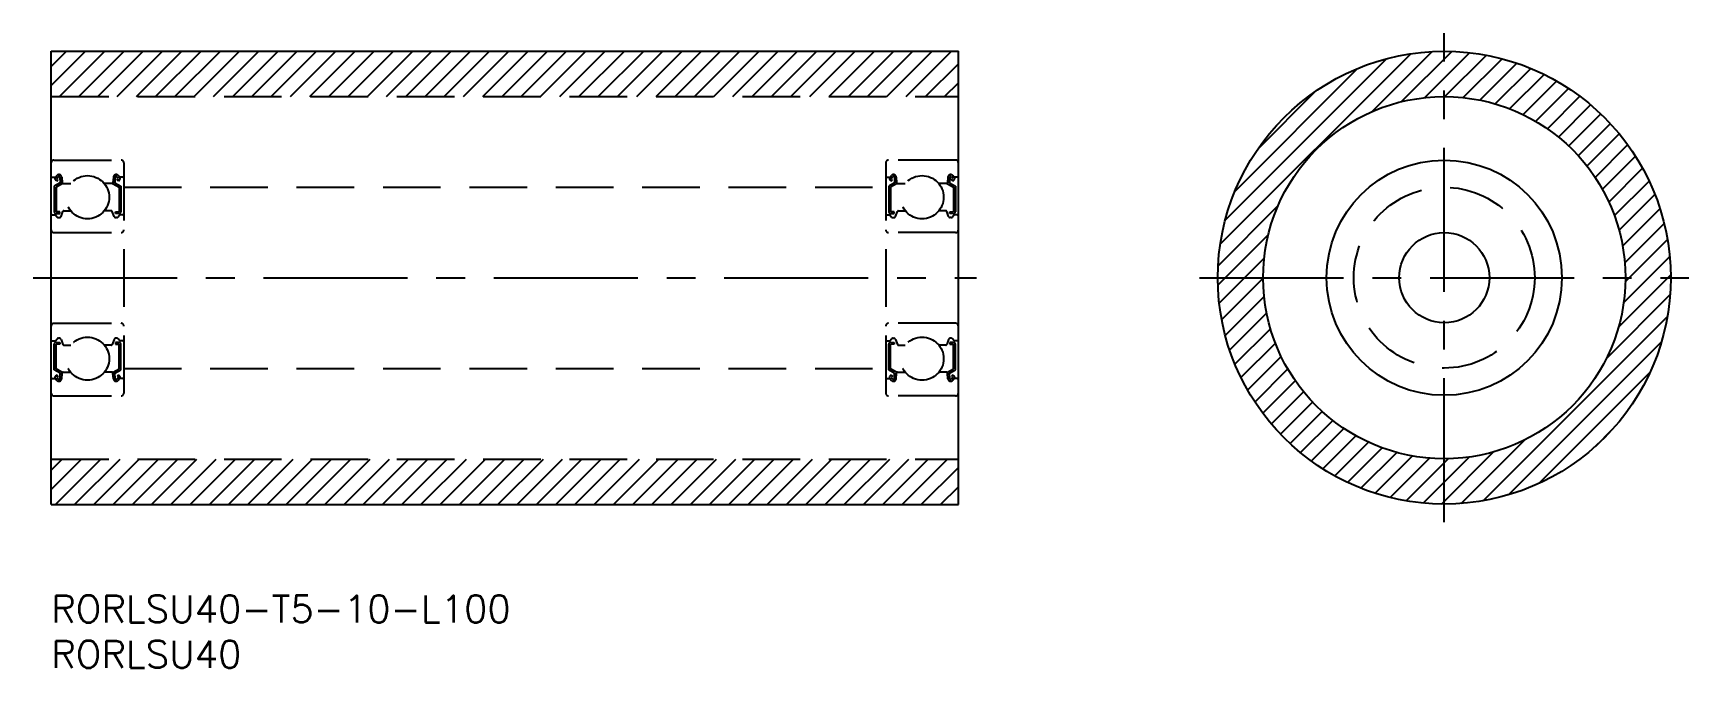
# Model space of a CAD drawing. Extents: x -2 to 181, y -8 to 62.
import ezdxf

# ---------------------------------------------------------------- set-up
doc = ezdxf.new("R2010")
doc.units = 0
doc.header["$LTSCALE"] = 0.5
doc.linetypes.add('CENTER', pattern=[50.8, 31.75, -6.35, 6.35, -6.35])
doc.linetypes.add('DASHED', pattern=[19.05, 12.7, -6.35])
for name, color, linetype in [('MSM_CENTER', 1, 'CENTER'), ('MSM_CONTINUOUS', 7, 'CONTINUOUS'), ('MSM_DASHED', 4, 'DASHED'), ('MSM_NARROW', 5, 'CONTINUOUS'), ('MSM_PART_NUMBER', 7, 'CONTINUOUS')]:
    doc.layers.add(name, color=color, linetype=linetype)
doc.styles.get("Standard").update_dxf_attribs({"font": 'txt.shx', "height": 3, "bigfont": 'bigfont.shx'})

# ---------------------------------------------------------------- blocks, each defined once
blk = doc.blocks.new('*U2')
at = {"layer": 'MSM_PART_NUMBER'}
blk.add_text('RORLSU40-T5-10-L100', height=3, dxfattribs=at).set_placement((0, -3))
blk = doc.blocks.new('*U3')
at = {"layer": 'MSM_PART_NUMBER'}
blk.add_text('RORLSU40', height=3, dxfattribs=at).set_placement((0, -8))

msp = doc.modelspace()

# ---------------------------------------------------------------- linework, layer by layer
at = {"layer": 'MSM_CENTER'}
for p, q in [((153.57, 8.06), (153.57, 62)), ((-2, 35), (102, 35)), ((126.6, 35.03), (180.54, 35.03))]:
    msp.add_line(p, q, dxfattribs=at)
at = {"layer": 'MSM_CONTINUOUS'}
for p, q in [((0, 60), (100, 60)), ((0, 10), (0, 60)), ((100, 10), (100, 60)), ((0, 10), (100, 10))]:
    msp.add_line(p, q, dxfattribs=at)
for radius in [24.97, 19.97, 12.97, 4.97]:
    msp.add_circle((153.57, 35.03), radius, dxfattribs=at)
at = {"layer": 'MSM_DASHED'}
for p, q in [((0, 55), (100, 55)), ((0.3, 48), (7.7, 48)), ((8, 47.7), (8, 22.3)), ((92, 47.7), (92, 22.3)), ((99.7, 48), (92.3, 48)), ((0.1, 46.1), (0.46, 46.1)), ((0.45, 46.09), (0.62, 46.29)), ((0.6, 45.67), (0.46, 45.82)), ((0.6, 45.96), (0.77, 46.16)), ((0.74, 45.82), (0.6, 45.96)), ((0.6, 45.67), (0.74, 45.82)), ((0.95, 46.1), (0.98, 45.5)), ((1.15, 46.12), (1.2, 45.49)), ((1.18, 45.75), (1.18, 45.38)), ((6.85, 46.12), (6.8, 45.49)), ((6.82, 45.75), (6.82, 45.38)), ((7.05, 46.1), (7.02, 45.5)), ((7.4, 45.96), (7.23, 46.16)), ((7.26, 45.82), (7.4, 45.96)), ((7.4, 45.67), (7.26, 45.82)), ((7.55, 46.09), (7.38, 46.29)), ((7.4, 45.67), (7.54, 45.82)), ((7.9, 46.1), (7.54, 46.1)), ((92.1, 46.1), (92.46, 46.1)), ((92.45, 46.09), (92.62, 46.29)), ((92.6, 45.67), (92.46, 45.82)), ((92.6, 45.96), (92.77, 46.16)), ((92.74, 45.82), (92.6, 45.96)), ((92.6, 45.67), (92.74, 45.82)), ((92.95, 46.1), (92.98, 45.5)), ((93.15, 46.12), (93.2, 45.49)), ((93.18, 45.75), (93.18, 45.38)), ((98.85, 46.12), (98.8, 45.49)), ((98.82, 45.75), (98.82, 45.38)), ((99.05, 46.1), (99.02, 45.5)), ((99.4, 45.96), (99.23, 46.16)), ((99.26, 45.82), (99.4, 45.96)), ((99.4, 45.67), (99.26, 45.82)), ((99.55, 46.09), (99.38, 46.29)), ((99.4, 45.67), (99.54, 45.82)), ((99.9, 46.1), (99.54, 46.1)), ((0.98, 45.5), (0.33, 45.12)), ((0.33, 45.12), (0.33, 42.3)), ((1.18, 45.38), (0.53, 45.01)), ((0.53, 45.01), (0.53, 42.3)), ((1.3, 45.4), (2.15, 45.4)), ((6.7, 45.4), (5.85, 45.4)), ((6.82, 45.38), (7.47, 45.01)), ((7.02, 45.5), (7.67, 45.12)), ((7.47, 45.01), (7.47, 42.3)), ((7.67, 45.12), (7.67, 42.3)), ((8, 45), (92, 45)), ((92.98, 45.5), (92.33, 45.12)), ((92.33, 45.12), (92.33, 42.3)), ((93.18, 45.38), (92.53, 45.01)), ((92.53, 45.01), (92.53, 42.3)), ((93.3, 45.4), (94.15, 45.4)), ((98.7, 45.4), (97.85, 45.4)), ((98.82, 45.38), (99.47, 45.01)), ((99.02, 45.5), (99.67, 45.12)), ((99.47, 45.01), (99.47, 42.3)), ((99.67, 45.12), (99.67, 42.3)), ((0.93, 42.3), (0.53, 42.3)), ((0.53, 42.1), (0.93, 42.1)), ((0.93, 42.1), (0.93, 42.3)), ((1.08, 41.78), (1.28, 42.33)), ((1.37, 42.4), (2.15, 42.4)), ((6.63, 42.4), (5.85, 42.4)), ((6.92, 41.78), (6.72, 42.33)), ((7.07, 42.1), (7.07, 42.3)), ((7.07, 42.3), (7.47, 42.3)), ((7.47, 42.1), (7.07, 42.1)), ((92.93, 42.3), (92.53, 42.3)), ((92.53, 42.1), (92.93, 42.1)), ((92.93, 42.1), (92.93, 42.3)), ((93.08, 41.78), (93.28, 42.33)), ((93.37, 42.4), (94.15, 42.4)), ((98.63, 42.4), (97.85, 42.4)), ((98.92, 41.78), (98.72, 42.33)), ((99.07, 42.3), (99.47, 42.3)), ((99.07, 42.1), (99.07, 42.3)), ((99.47, 42.1), (99.07, 42.1)), ((0.1, 41.95), (0.45, 41.95)), ((0.45, 41.95), (0.64, 41.72)), ((0.79, 41.65), (0.89, 41.65)), ((7.21, 41.65), (7.11, 41.65)), ((7.55, 41.95), (7.36, 41.72)), ((7.9, 41.95), (7.55, 41.95)), ((92.1, 41.95), (92.45, 41.95)), ((92.45, 41.95), (92.64, 41.72)), ((92.79, 41.65), (92.89, 41.65)), ((99.21, 41.65), (99.11, 41.65)), ((99.55, 41.95), (99.36, 41.72)), ((99.9, 41.95), (99.55, 41.95)), ((0.3, 40), (7.7, 40)), ((99.7, 40), (92.3, 40)), ((0.3, 30), (7.7, 30)), ((99.7, 30), (92.3, 30)), ((0.1, 28.05), (0.45, 28.05)), ((0.33, 24.88), (0.33, 27.7)), ((0.45, 28.05), (0.64, 28.28)), ((0.53, 27.9), (0.93, 27.9)), ((0.53, 24.99), (0.53, 27.7)), ((0.93, 27.7), (0.53, 27.7)), ((0.79, 28.35), (0.89, 28.35)), ((0.93, 27.9), (0.93, 27.7)), ((1.08, 28.22), (1.28, 27.67)), ((1.37, 27.6), (2.15, 27.6)), ((6.63, 27.6), (5.85, 27.6)), ((6.92, 28.22), (6.72, 27.67)), ((7.07, 27.9), (7.07, 27.7)), ((7.47, 27.9), (7.07, 27.9)), ((7.07, 27.7), (7.47, 27.7)), ((7.21, 28.35), (7.11, 28.35)), ((7.55, 28.05), (7.36, 28.28)), ((7.47, 24.99), (7.47, 27.7)), ((7.9, 28.05), (7.55, 28.05)), ((7.67, 24.88), (7.67, 27.7)), ((92.1, 28.05), (92.45, 28.05)), ((92.33, 24.88), (92.33, 27.7)), ((92.45, 28.05), (92.64, 28.28)), ((92.53, 27.9), (92.93, 27.9)), ((92.53, 24.99), (92.53, 27.7)), ((92.93, 27.7), (92.53, 27.7)), ((92.79, 28.35), (92.89, 28.35)), ((92.93, 27.9), (92.93, 27.7)), ((93.08, 28.22), (93.28, 27.67)), ((93.37, 27.6), (94.15, 27.6)), ((98.63, 27.6), (97.85, 27.6)), ((98.92, 28.22), (98.72, 27.67)), ((99.07, 27.9), (99.07, 27.7)), ((99.47, 27.9), (99.07, 27.9)), ((99.07, 27.7), (99.47, 27.7)), ((99.21, 28.35), (99.11, 28.35)), ((99.55, 28.05), (99.36, 28.28)), ((99.47, 24.99), (99.47, 27.7)), ((99.9, 28.05), (99.55, 28.05)), ((99.67, 24.88), (99.67, 27.7)), ((0.1, 23.9), (0.46, 23.9)), ((0.98, 24.5), (0.33, 24.88)), ((0.45, 23.91), (0.62, 23.71)), ((0.6, 24.33), (0.46, 24.18)), ((1.18, 24.62), (0.53, 24.99)), ((0.6, 24.33), (0.74, 24.18)), ((0.74, 24.18), (0.6, 24.04)), ((0.6, 24.04), (0.77, 23.84)), ((0.95, 23.9), (0.98, 24.5)), ((1.15, 23.88), (1.2, 24.51)), ((1.18, 24.25), (1.18, 24.62)), ((1.3, 24.6), (2.15, 24.6)), ((6.7, 24.6), (5.85, 24.6)), ((6.85, 23.88), (6.8, 24.51)), ((6.82, 24.62), (7.47, 24.99)), ((6.82, 24.25), (6.82, 24.62)), ((7.02, 24.5), (7.67, 24.88)), ((7.05, 23.9), (7.02, 24.5)), ((7.4, 24.04), (7.23, 23.84)), ((7.4, 24.33), (7.26, 24.18)), ((7.26, 24.18), (7.4, 24.04)), ((7.55, 23.91), (7.38, 23.71)), ((7.4, 24.33), (7.54, 24.18)), ((7.9, 23.9), (7.54, 23.9)), ((8, 25), (92, 25)), ((92.1, 23.9), (92.46, 23.9)), ((92.98, 24.5), (92.33, 24.88)), ((92.45, 23.91), (92.62, 23.71)), ((92.6, 24.33), (92.46, 24.18)), ((93.18, 24.62), (92.53, 24.99)), ((92.6, 24.33), (92.74, 24.18)), ((92.74, 24.18), (92.6, 24.04)), ((92.6, 24.04), (92.77, 23.84)), ((92.95, 23.9), (92.98, 24.5)), ((93.15, 23.88), (93.2, 24.51)), ((93.18, 24.25), (93.18, 24.62)), ((93.3, 24.6), (94.15, 24.6)), ((98.7, 24.6), (97.85, 24.6)), ((98.85, 23.88), (98.8, 24.51)), ((98.82, 24.62), (99.47, 24.99)), ((98.82, 24.25), (98.82, 24.62)), ((99.02, 24.5), (99.67, 24.88)), ((99.05, 23.9), (99.02, 24.5)), ((99.4, 24.04), (99.23, 23.84)), ((99.4, 24.33), (99.26, 24.18)), ((99.26, 24.18), (99.4, 24.04)), ((99.55, 23.91), (99.38, 23.71)), ((99.4, 24.33), (99.54, 24.18)), ((99.9, 23.9), (99.54, 23.9)), ((0.3, 22), (7.7, 22)), ((99.7, 22), (92.3, 22)), ((0, 15), (100, 15))]:
    msp.add_line(p, q, dxfattribs=at)
for centre, radius in [((4, 43.9), 2.38), ((96, 43.9), 2.38), ((153.57, 35.03), 9.97), ((4, 26.1), 2.38), ((96, 26.1), 2.38)]:
    msp.add_circle(centre, radius, dxfattribs=at)
for centre, radius, start, end in [((0.3, 47.7), 0.3, 90, 180), ((7.7, 47.7), 0.3, 0, 90), ((92.3, 47.7), 0.3, 90, 180), ((99.7, 47.7), 0.3, 0, 90), ((0.1, 46.2), 0.1, 180, 270), ((0.6, 45.96), 0.2, 140.137, 225.002), ((0.85, 46.1), 0.3, 4.9354, 140.137), ((0.85, 46.1), 0.1, 3.1017, 139.9503), ((7.15, 46.1), 0.3, 39.863, 175.0646), ((7.15, 46.1), 0.1, 40.0497, 176.8983), ((7.4, 45.96), 0.2, 314.998, 39.863), ((7.9, 46.2), 0.1, 270, 0), ((92.1, 46.2), 0.1, 180, 270), ((92.6, 45.96), 0.2, 140.137, 225.002), ((92.85, 46.1), 0.3, 4.9354, 140.137), ((92.85, 46.1), 0.1, 3.1017, 139.9503), ((99.15, 46.1), 0.3, 39.863, 175.0646), ((99.15, 46.1), 0.1, 40.0497, 176.8983), ((99.4, 45.96), 0.2, 314.998, 39.863), ((99.9, 46.2), 0.1, 270, 0), ((1.3, 45.5), 0.1, 184.9354, 270), ((6.7, 45.5), 0.1, 270, 355.0646), ((93.3, 45.5), 0.1, 184.9354, 270), ((98.7, 45.5), 0.1, 270, 355.0646), ((0.53, 42.3), 0.2, 180, 270), ((1.37, 42.3), 0.1, 90, 159.9916), ((6.63, 42.3), 0.1, 20.0084, 90), ((7.47, 42.3), 0.2, 270, 0), ((92.53, 42.3), 0.2, 180, 270), ((93.37, 42.3), 0.1, 90, 159.9916), ((98.63, 42.3), 0.1, 20.0084, 90), ((99.47, 42.3), 0.2, 270, 0), ((0.1, 41.85), 0.1, 90, 180.8103), ((0.3, 40.3), 0.3, 180, 270), ((0.79, 41.85), 0.2, 219.9762, 270), ((0.89, 41.85), 0.2, 270, 339.9916), ((7.11, 41.85), 0.2, 200.0084, 270), ((7.21, 41.85), 0.2, 270, 320.0238), ((7.7, 40.3), 0.3, 270, 0), ((7.9, 41.85), 0.1, 359.1897, 90), ((92.1, 41.85), 0.1, 90, 180.8103), ((92.3, 40.3), 0.3, 180, 270), ((92.79, 41.85), 0.2, 219.9762, 270), ((92.89, 41.85), 0.2, 270, 339.9916), ((99.11, 41.85), 0.2, 200.0084, 270), ((99.21, 41.85), 0.2, 270, 320.0238), ((99.7, 40.3), 0.3, 270, 0), ((99.9, 41.85), 0.1, 359.1897, 90), ((0.3, 29.7), 0.3, 90, 180), ((7.7, 29.7), 0.3, 0, 90), ((92.3, 29.7), 0.3, 90, 180), ((99.7, 29.7), 0.3, 0, 90), ((0.1, 28.15), 0.1, 179.1897, 270), ((0.53, 27.7), 0.2, 90, 180), ((0.79, 28.15), 0.2, 90, 140.0238), ((0.89, 28.15), 0.2, 20.0084, 90), ((1.37, 27.7), 0.1, 200.0084, 270), ((6.63, 27.7), 0.1, 270, 339.9916), ((7.11, 28.15), 0.2, 90, 159.9916), ((7.21, 28.15), 0.2, 39.9762, 90), ((7.47, 27.7), 0.2, 0, 90), ((7.9, 28.15), 0.1, 270, 0.8103), ((92.1, 28.15), 0.1, 179.1897, 270), ((92.53, 27.7), 0.2, 90, 180), ((92.79, 28.15), 0.2, 90, 140.0238), ((92.89, 28.15), 0.2, 20.0084, 90), ((93.37, 27.7), 0.1, 200.0084, 270), ((98.63, 27.7), 0.1, 270, 339.9916), ((99.11, 28.15), 0.2, 90, 159.9916), ((99.21, 28.15), 0.2, 39.9762, 90), ((99.47, 27.7), 0.2, 0, 90), ((99.9, 28.15), 0.1, 270, 0.8103), ((0.1, 23.8), 0.1, 90, 180), ((0.6, 24.04), 0.2, 134.998, 219.863), ((0.85, 23.9), 0.3, 219.863, 355.0646), ((0.85, 23.9), 0.1, 220.0497, 356.8983), ((1.3, 24.5), 0.1, 90, 175.0646), ((6.7, 24.5), 0.1, 4.9354, 90), ((7.15, 23.9), 0.3, 184.9354, 320.137), ((7.15, 23.9), 0.1, 183.1017, 319.9503), ((7.4, 24.04), 0.2, 320.137, 45.002), ((7.9, 23.8), 0.1, 0, 90), ((92.1, 23.8), 0.1, 90, 180), ((92.6, 24.04), 0.2, 134.998, 219.863), ((92.85, 23.9), 0.3, 219.863, 355.0646), ((92.85, 23.9), 0.1, 220.0497, 356.8983), ((93.3, 24.5), 0.1, 90, 175.0646), ((98.7, 24.5), 0.1, 4.9354, 90), ((99.15, 23.9), 0.3, 184.9354, 320.137), ((99.15, 23.9), 0.1, 183.1017, 319.9503), ((99.4, 24.04), 0.2, 320.137, 45.002), ((99.9, 23.8), 0.1, 0, 90), ((0.3, 22.3), 0.3, 180, 270), ((7.7, 22.3), 0.3, 270, 0), ((92.3, 22.3), 0.3, 180, 270), ((99.7, 22.3), 0.3, 270, 0)]:
    msp.add_arc(centre, radius, start, end, dxfattribs=at)
at = {"layer": 'MSM_NARROW'}
for p, q in [((0, 58.33), (1.67, 60)), ((0, 56.21), (3.79, 60)), ((0.91, 55), (5.91, 60)), ((3.03, 55), (8.03, 60)), ((5.15, 55), (10.15, 60)), ((7.27, 55), (12.27, 60)), ((9.39, 55), (14.39, 60)), ((11.51, 55), (16.51, 60)), ((13.64, 55), (18.64, 60)), ((15.76, 55), (20.76, 60)), ((17.88, 55), (22.88, 60)), ((20, 55), (25, 60)), ((22.12, 55), (27.12, 60)), ((24.24, 55), (29.24, 60)), ((26.36, 55), (31.36, 60)), ((28.49, 55), (33.49, 60)), ((30.61, 55), (35.61, 60)), ((32.73, 55), (37.73, 60)), ((34.85, 55), (39.85, 60)), ((36.97, 55), (41.97, 60)), ((39.09, 55), (44.09, 60)), ((41.21, 55), (46.21, 60)), ((43.33, 55), (48.33, 60)), ((45.46, 55), (50.46, 60)), ((47.58, 55), (52.58, 60)), ((49.7, 55), (54.7, 60)), ((51.82, 55), (56.82, 60)), ((53.94, 55), (58.94, 60)), ((56.06, 55), (61.06, 60)), ((58.18, 55), (63.18, 60)), ((60.31, 55), (65.31, 60)), ((62.43, 55), (67.43, 60)), ((64.55, 55), (69.55, 60)), ((66.67, 55), (71.67, 60)), ((68.79, 55), (73.79, 60)), ((70.91, 55), (75.91, 60)), ((73.03, 55), (78.03, 60)), ((75.15, 55), (80.15, 60)), ((77.28, 55), (82.28, 60)), ((79.4, 55), (84.4, 60)), ((81.52, 55), (86.52, 60)), ((83.64, 55), (88.64, 60)), ((85.76, 55), (90.76, 60)), ((87.88, 55), (92.88, 60)), ((90, 55), (95, 60)), ((92.12, 55), (97.12, 60)), ((94.25, 55), (99.25, 60)), ((96.37, 55), (100, 58.63)), ((128.87, 38.71), (149.88, 59.73)), ((129.42, 41.38), (147.21, 59.18)), ((145.64, 53.36), (152.24, 59.96)), ((148.83, 54.43), (154.39, 59.99)), ((151.4, 54.88), (156.36, 59.84)), ((153.64, 55), (158.21, 59.57)), ((155.66, 54.89), (159.94, 59.17)), ((157.5, 54.61), (161.57, 58.68)), ((130.5, 44.58), (144.02, 58.1)), ((159.2, 54.19), (163.11, 58.1)), ((160.78, 53.65), (164.57, 57.44)), ((162.26, 53.01), (165.96, 56.71)), ((98.49, 55), (100, 56.51)), ((133.04, 49.25), (139.35, 55.56)), ((163.64, 52.27), (167.27, 55.9)), ((164.94, 51.45), (168.52, 55.03)), ((166.15, 50.54), (169.7, 54.09)), ((167.28, 49.55), (170.82, 53.08)), ((168.33, 48.48), (171.87, 52.01)), ((169.3, 47.33), (172.86, 50.88)), ((170.19, 46.09), (173.78, 49.69)), ((171, 44.78), (174.64, 48.42)), ((171.71, 43.37), (175.43, 47.09)), ((172.33, 41.87), (176.15, 45.69)), ((172.84, 40.26), (176.79, 44.21)), ((128.63, 36.35), (135.24, 42.96)), ((173.23, 38.52), (177.35, 42.64)), ((173.47, 36.65), (177.82, 40.99)), ((128.61, 34.21), (134.17, 39.77)), ((173.53, 34.58), (178.18, 39.23)), ((128.76, 32.23), (133.72, 37.19)), ((173.35, 32.28), (178.43, 37.36)), ((129.03, 30.39), (133.6, 34.96)), ((172.78, 29.59), (178.54, 35.34)), ((129.42, 28.66), (133.71, 32.94)), ((171.45, 26.13), (178.47, 33.16)), ((129.91, 27.03), (133.99, 31.1)), ((130.49, 25.49), (134.41, 29.4)), ((157.87, 10.43), (178.16, 30.73)), ((131.15, 24.03), (134.95, 27.82)), ((160.64, 11.08), (177.52, 27.96)), ((131.89, 22.64), (135.59, 26.34)), ((132.7, 21.32), (136.33, 24.96)), ((164.04, 12.36), (176.24, 24.56)), ((133.57, 20.08), (137.15, 23.66)), ((134.51, 18.9), (138.06, 22.45)), ((135.51, 17.78), (139.05, 21.32)), ((136.58, 16.73), (140.12, 20.27)), ((137.72, 15.74), (141.27, 19.29)), ((138.91, 14.81), (142.5, 18.41)), ((170.23, 16.43), (172.16, 18.37)), ((140.18, 13.96), (143.82, 17.6)), ((141.51, 13.17), (145.23, 16.89)), ((155.44, 10.13), (162.46, 17.15)), ((0, 13.79), (1.21, 15)), ((0, 11.67), (3.33, 15)), ((0.46, 10), (5.46, 15)), ((2.58, 10), (7.58, 15)), ((4.7, 10), (9.7, 15)), ((6.82, 10), (11.82, 15)), ((8.94, 10), (13.94, 15)), ((11.06, 10), (16.06, 15)), ((13.18, 10), (18.18, 15)), ((15.31, 10), (20.31, 15)), ((17.43, 10), (22.43, 15)), ((19.55, 10), (24.55, 15)), ((21.67, 10), (26.67, 15)), ((23.79, 10), (28.79, 15)), ((25.91, 10), (30.91, 15)), ((28.03, 10), (33.03, 15)), ((30.15, 10), (35.15, 15)), ((32.28, 10), (37.28, 15)), ((34.4, 10), (39.4, 15)), ((36.52, 10), (41.52, 15)), ((38.64, 10), (43.64, 15)), ((40.76, 10), (45.76, 15)), ((42.88, 10), (47.88, 15)), ((45, 10), (50, 15)), ((47.12, 10), (52.12, 15)), ((49.25, 10), (54.25, 15)), ((51.37, 10), (56.37, 15)), ((53.49, 10), (58.49, 15)), ((55.61, 10), (60.61, 15)), ((57.73, 10), (62.73, 15)), ((59.85, 10), (64.85, 15)), ((61.97, 10), (66.97, 15)), ((64.1, 10), (69.1, 15)), ((66.22, 10), (71.22, 15)), ((68.34, 10), (73.34, 15)), ((70.46, 10), (75.46, 15)), ((72.58, 10), (77.58, 15)), ((74.7, 10), (79.7, 15)), ((76.82, 10), (81.82, 15)), ((78.94, 10), (83.94, 15)), ((81.07, 10), (86.07, 15)), ((83.19, 10), (88.19, 15)), ((85.31, 10), (90.31, 15)), ((87.43, 10), (92.43, 15)), ((89.55, 10), (94.55, 15)), ((91.67, 10), (96.67, 15)), ((93.79, 10), (98.79, 15)), ((142.91, 12.45), (146.73, 16.27)), ((144.39, 11.81), (148.34, 15.76)), ((145.96, 11.25), (150.07, 15.37)), ((147.61, 10.78), (151.95, 15.13)), ((149.37, 10.42), (154.01, 15.07)), ((151.24, 10.17), (156.32, 15.25)), ((153.25, 10.06), (159.01, 15.82)), ((95.92, 10), (100, 14.08)), ((98.04, 10), (100, 11.96))]:
    msp.add_line(p, q, dxfattribs=at)

# ---------------------------------------------------------------- block references
at = {"layer": 'MSM_CONTINUOUS'}
for name in ['*U2', '*U3']:
    msp.add_blockref(name, (0, 0), dxfattribs=at)

doc.saveas('drawing.dxf')
